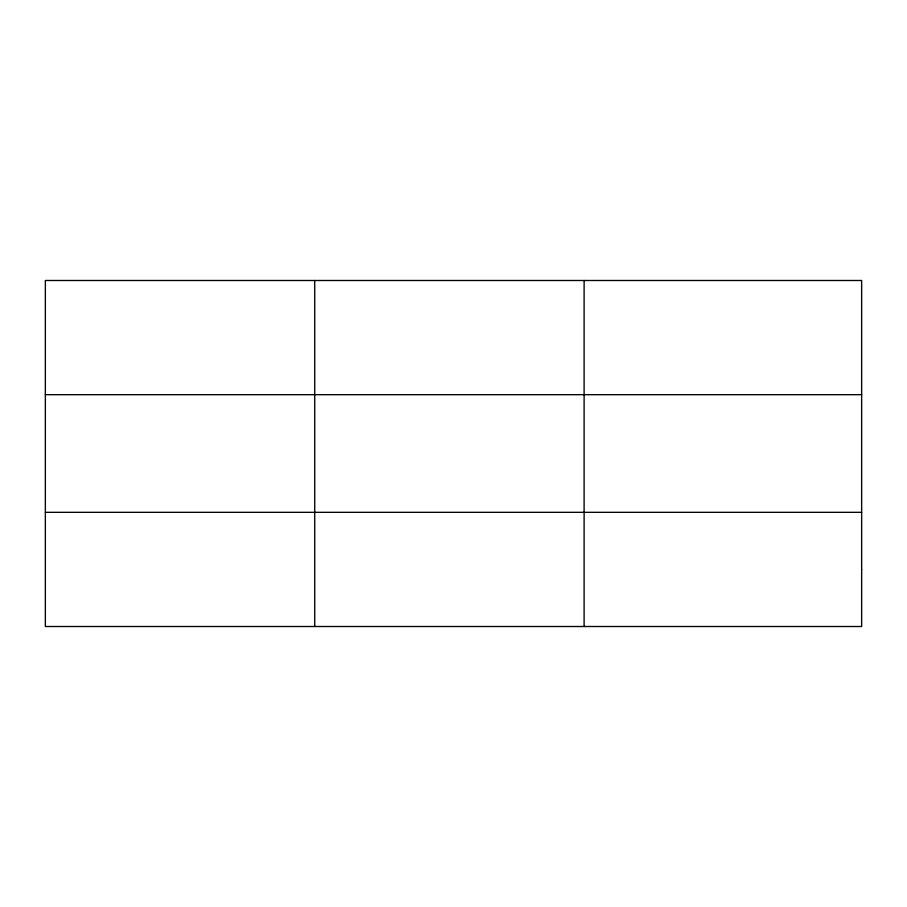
<?xml version="1.0" encoding="UTF-8"?>
<svg xmlns="http://www.w3.org/2000/svg" width="907" height="907" viewBox="0 0 907 907"><rect width="100%" height="100%" fill="white"/><g stroke="black" fill="none" stroke-linecap="round" stroke-linejoin="round"><path stroke-width="1.36" d="M584.108 280.49L584.108 626.51M45.35 394.681L861.65 394.681M45.35 512.319L861.65 512.319M314.729 280.49L314.729 626.51M861.65 569.415L861.65 626.51L45.35 626.51L45.35 280.49L861.65 280.49L861.65 569.415"/></g></svg>
